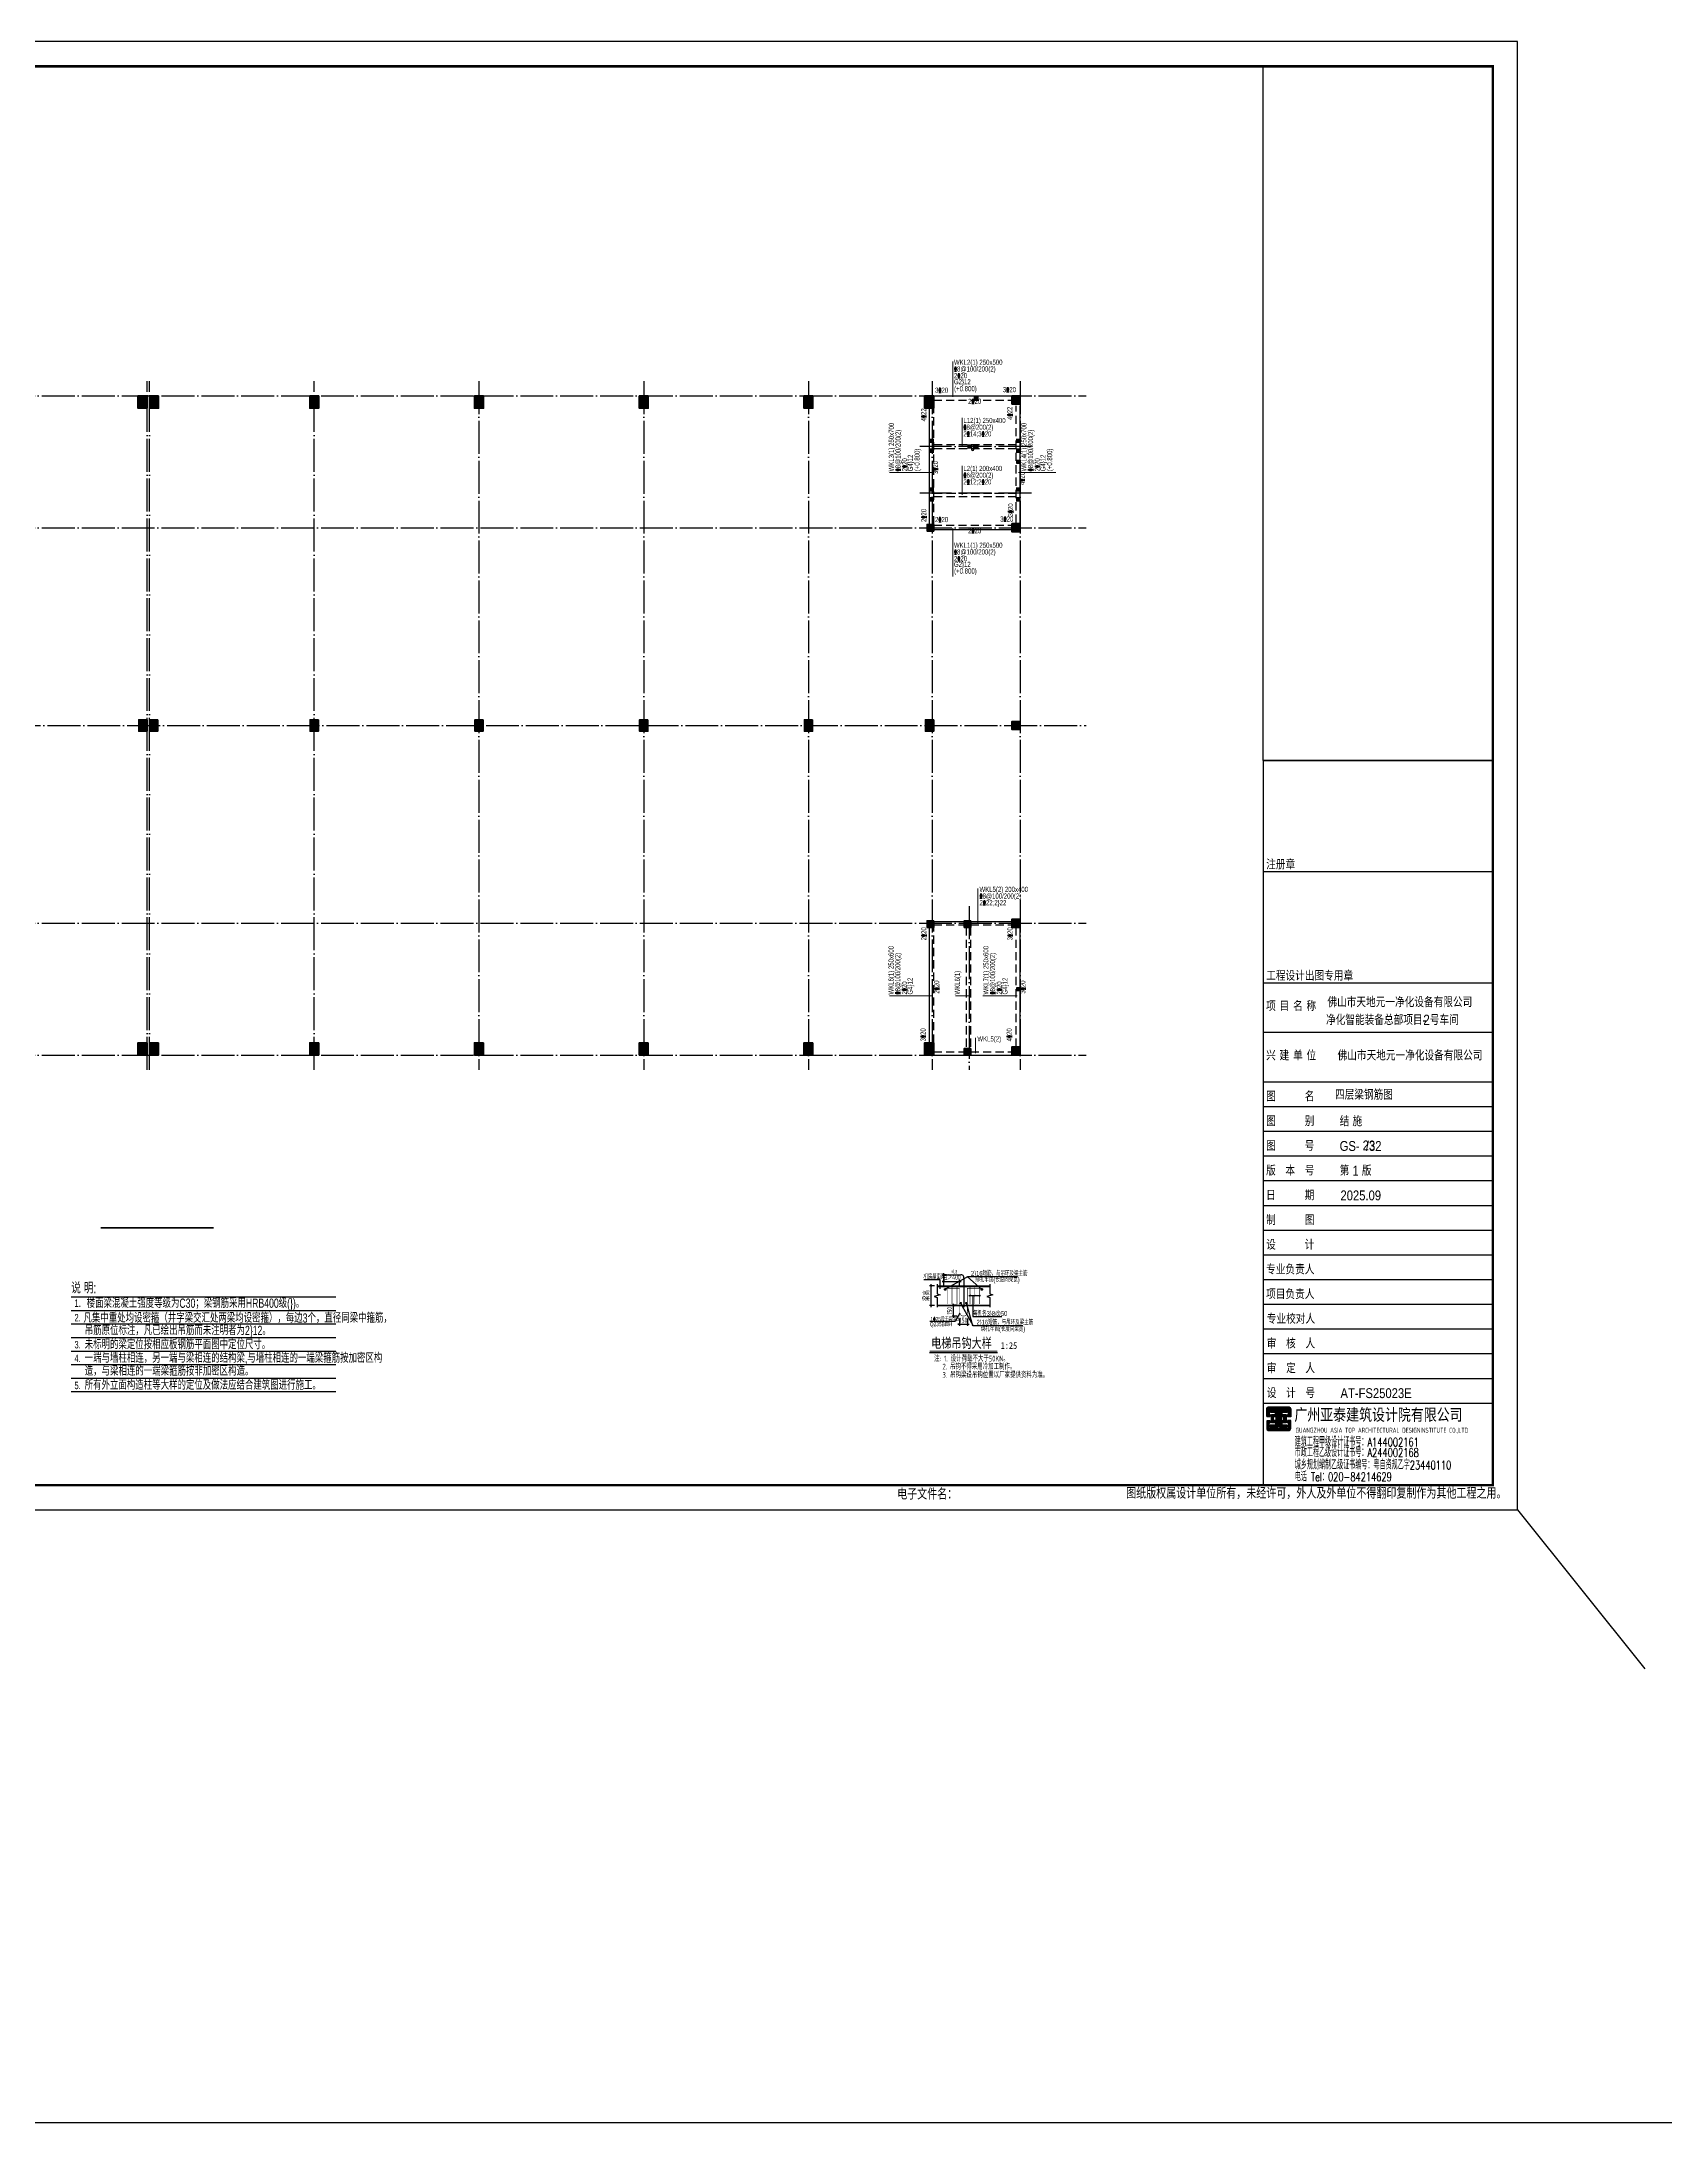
# Model space of a CAD drawing. Extents: x -695511 to 885008, y -751583 to -95266.
# Drawn here: x -183626 to -85059, y -590852 to -464582 of the extents above; entities that cross this region are included whole.
import ezdxf
from ezdxf.enums import TextEntityAlignment as Align

# ---------------------------------------------------------------- set-up
doc = ezdxf.new("R2010")
doc.units = 0
doc.header["$LTSCALE"] = 1000
doc.header["$MEASUREMENT"] = 0
doc.linetypes.add('DOTE', pattern=[2.42, 2, -0.2, 0.02, -0.2])
doc.linetypes.add('线型3', pattern=[750, 500, -250])
for name, color, linetype in [('13', 13, 'Continuous'), ('14', 1, 'Continuous'), ('_0', 7, 'Continuous'), ('B-大样', 4, 'Continuous'), ('DOTE', 1, 'Continuous'), ('GZ', 211, 'Continuous'), ('link', 6, 'Continuous'), ('PUB_TITLE', 4, 'Continuous'), ('REIN', 6, 'Continuous'), ('SEDOTE', 40, 'DOTE'), ('TEXT', 7, 'Continuous'), ('THIN', 7, 'Continuous'), ('填充', 8, 'Continuous'), ('审查意见修改', 190, 'Continuous'), ('建-图名', 3, 'Continuous')]:
    doc.layers.add(name, color=color, linetype=linetype)
for name, color, linetype, lineweight in [('BEAM', 4, 'Continuous', 25), ('BEAM-DASH', 4, '线型3', 25), ('DIM', 3, 'Continuous', 25), ('梁原位标注', 7, 'Continuous', 18), ('梁名称编号', 2, 'Continuous', 18), ('梁标注引线', 2, 'Continuous', 18), ('梁附加箍筋', 1, 'Continuous', 35), ('梁集中标注', 2, 'Continuous', 18), ('砼柱', 2, 'Continuous', 35)]:
    doc.layers.add(name, color=color, linetype=linetype, lineweight=lineweight)
doc.styles.add('-黑体', font='simhei.ttf', dxfattribs={"width": 0.8})
doc.styles.add('_HZTXT', font='gs_txt.shx', dxfattribs={"width": 0.8, "bigfont": 'HZTXT.shx'})
doc.styles.add('GS_Rein', font='GS_TXT.shx', dxfattribs={"width": 0.7, "bigfont": 'GS_HZTXT.shx'})
doc.styles.add('HT', font='simhei.ttf', dxfattribs={"width": 0.7})
doc.styles.add('hztxt', font='romand_pkpm', dxfattribs={"bigfont": 'gbcbig'})
doc.styles.add('hztxt0', font='romans.shx', dxfattribs={"bigfont": 'gbcbig0.shx'})
doc.styles.get("Standard").update_dxf_attribs({"font": 'gbenor.shx', "bigfont": 'gbcbig.shx'})
doc.styles.add('TSSD_Dimension', font='tssdeng.shx', dxfattribs={"width": 0.7, "bigfont": 'hztxt.shx'})
doc.styles.add('TSSD_Norm', font='Tssdeng.shx', dxfattribs={"bigfont": 'hztxt.shx'})
doc.styles.add('TSSD_Rein', font='Tssdeng.shx', dxfattribs={"width": 0.7, "bigfont": 'hztxt.shx'})
doc.styles.add('宋体', font='simsun.ttc')
doc.styles.add('样式 1', font='GS_TXT.shx', dxfattribs={"width": 0.7, "height": 375, "bigfont": 'yjkchn.shx'})
doc.styles.add('黑体', font='')
doc.styles.get('黑体').set_extended_font_data('SimSun')
doc.dimstyles.new('TSSD_100_100$0', dxfattribs={"dimtxt": 300, "dimasz": 100, "dimexe": 100, "dimexo": 150, "dimgap": 100, "dimtad": 1, "dimdec": 0, "dimzin": 0, "dimdsep": 46, "dimtxsty": 'TSSD_Dimension', "dimblk": 'ARCHTICK', "dimcen": 0, "dimdle": 100, "dimclrd": 3, "dimclre": 3, "dimclrt": 7, "dimadec": 0, "dimazin": 0, "dimtfac": 1, "dimtdec": 0, "dimtix": 1, "dimtmove": 2, "dimatfit": 3, "dimldrblk": 'ARCHTICK', "dimfxl": 1, "dimtolj": 1, "dimtzin": 0, "dimarcsym": 0})

# ---------------------------------------------------------------- blocks, each defined once
blk = doc.blocks.new('zw')
at = {"layer": 'DOTE', "linetype": 'DOTE'}
for p, q in [((-130373, -1049032), (-130373, -1007232)), ((-130223, -1049032), (-130223, -1007232)), ((-120223, -1049032), (-120223, -1007232)), ((-110223, -1007232), (-110223, -1049032)), ((-100223, -1007232), (-100223, -1049032)), ((-90223, -1007232), (-90223, -1049032)), ((-82723, -1007232), (-82723, -1049032)), ((-77373, -1007232), (-77373, -1049032)), ((-187573, -1008132), (-73373, -1008132)), ((-187573, -1016132), (-73373, -1016132)), ((-172717, -1028132), (-73373, -1028132)), ((-80471, -1039103), (-80471, -1049032)), ((-187573, -1040132), (-73373, -1040132)), ((-187573, -1048132), (-73373, -1048132))]:
    blk.add_line(p, q, dxfattribs=at)
blk = doc.blocks.new('4fmb')
at = {"layer": 'BEAM', "color": 3}
for p, q in [((361274, -635046), (366024, -635046)), ((361024, -642846), (361024, -635746)), ((366524, -642746), (366524, -635646)), ((361274, -643146), (366024, -643146))]:
    blk.add_line(p, q, dxfattribs=at)
at = {"layer": 'BEAM'}
for p, q in [((361024, -674296), (361024, -667296)), ((361274, -666946), (363124, -666946)), ((363524, -666946), (366024, -666946)), ((366524, -674546), (366524, -667296)), ((361274, -675046), (363127, -675046)), ((363524, -675046), (366024, -675046))]:
    blk.add_line(p, q, dxfattribs=at)
at = {"layer": 'BEAM-DASH', "color": 3, "ltscale": 0.001}
for p, q in [((361274, -635296), (366024, -635296)), ((361274, -642846), (361274, -635746)), ((366274, -642746), (366274, -635646)), ((361299, -637996), (366274, -637996)), ((361299, -638246), (366274, -638246)), ((361299, -640946), (366274, -640946)), ((361299, -641146), (366274, -641146)), ((361274, -642896), (366024, -642896))]:
    blk.add_line(p, q, dxfattribs=at)
at = {"layer": 'BEAM-DASH', "ltscale": 0.001}
for p, q in [((361274, -667146), (363124, -667146)), ((361274, -674296), (361274, -667296)), ((363276, -674546), (363276, -667296)), ((363524, -667146), (366024, -667146)), ((363526, -674546), (363526, -667296)), ((366274, -674546), (366274, -667296)), ((361274, -674846), (363127, -674846)), ((363524, -674846), (366024, -674846))]:
    blk.add_line(p, q, dxfattribs=at)
blk = doc.blocks.new('3fcol')
at = {"layer": '填充'}
h = blk.add_hatch(color=256, dxfattribs=at)
h.dxf.hatch_style = 1
h.paths.add_polyline_path([(240485, -674397), (239935, -674397), (239935, -675147), (240485, -675147)])
h = blk.add_hatch(color=256, dxfattribs=at)
h.dxf.hatch_style = 1
h.paths.add_polyline_path([(241185, -674397), (240635, -674397), (240635, -675147), (241185, -675147)])
h = blk.add_hatch(color=256, dxfattribs=at)
h.dxf.hatch_style = 1
h.paths.add_polyline_path([(250910, -674397), (250360, -674397), (250360, -675147), (250910, -675147)])
h = blk.add_hatch(color=256, dxfattribs=at)
h.dxf.hatch_style = 1
h.paths.add_polyline_path([(260910, -674397), (260360, -674397), (260360, -675147), (260910, -675147)])
h = blk.add_hatch(color=256, dxfattribs=at)
h.dxf.hatch_style = 1
h.paths.add_polyline_path([(270910, -674397), (270360, -674397), (270360, -675147), (270910, -675147)])
h = blk.add_hatch(color=256, dxfattribs=at)
h.dxf.hatch_style = 1
h.paths.add_polyline_path([(280910, -674397), (280360, -674397), (280360, -675147), (280910, -675147)])
h = blk.add_hatch(color=256, dxfattribs=at)
h.dxf.hatch_style = 1
h.paths.add_polyline_path([(288235, -674397), (287685, -674397), (287685, -675147), (288235, -675147)])
h = blk.add_hatch(color=256, dxfattribs=at)
h.dxf.hatch_style = 1
h.paths.add_polyline_path([(293485, -674397), (292985, -674397), (292985, -674897), (293485, -674897)])
h = blk.add_hatch(color=256, dxfattribs=at)
h.dxf.hatch_style = 1
h.paths.add_polyline_path([(288235, -682197), (287835, -682197), (287835, -682597), (288235, -682597)])
h = blk.add_hatch(color=256, dxfattribs=at)
h.dxf.hatch_style = 1
h.paths.add_polyline_path([(293485, -682147), (292985, -682147), (292985, -682647), (293485, -682647)])
h = blk.add_hatch(color=256, dxfattribs=at)
h.dxf.hatch_style = 1
h.paths.add_polyline_path([(240485, -694047), (239985, -694047), (239985, -694747), (240485, -694747)])
h = blk.add_hatch(color=256, dxfattribs=at)
h.dxf.hatch_style = 1
h.paths.add_polyline_path([(241135, -694047), (240635, -694047), (240635, -694747), (241135, -694747)])
h = blk.add_hatch(color=256, dxfattribs=at)
h.dxf.hatch_style = 1
h.paths.add_polyline_path([(250885, -694047), (250385, -694047), (250385, -694747), (250885, -694747)])
h = blk.add_hatch(color=256, dxfattribs=at)
h.dxf.hatch_style = 1
h.paths.add_polyline_path([(260885, -694047), (260385, -694047), (260385, -694747), (260885, -694747)])
h = blk.add_hatch(color=256, dxfattribs=at)
h.dxf.hatch_style = 1
h.paths.add_polyline_path([(270885, -694047), (270385, -694047), (270385, -694747), (270885, -694747)])
h = blk.add_hatch(color=256, dxfattribs=at)
h.dxf.hatch_style = 1
h.paths.add_polyline_path([(280885, -694047), (280385, -694047), (280385, -694747), (280885, -694747)])
h = blk.add_hatch(color=256, dxfattribs=at)
h.dxf.hatch_style = 1
h.paths.add_polyline_path([(288235, -694047), (287735, -694047), (287735, -694747), (288235, -694747)])
h = blk.add_hatch(color=256, dxfattribs=at)
h.dxf.hatch_style = 1
h.paths.add_polyline_path([(293485, -694147), (292985, -694147), (292985, -694647), (293485, -694647)])
h = blk.add_hatch(color=256, dxfattribs=at)
h.dxf.hatch_style = 1
h.paths.add_polyline_path([(288235, -706247), (287835, -706247), (287835, -706647), (288235, -706647)])
h = blk.add_hatch(color=256, dxfattribs=at)
h.dxf.hatch_style = 1
h.paths.add_polyline_path([(290487, -706247), (290087, -706247), (290087, -706647), (290487, -706647)])
h = blk.add_hatch(color=256, dxfattribs=at)
h.dxf.hatch_style = 1
h.paths.add_polyline_path([(293485, -706147), (292985, -706147), (292985, -706647), (293485, -706647)])
h = blk.add_hatch(color=256, dxfattribs=at)
h.dxf.hatch_style = 1
h.paths.add_polyline_path([(240485, -713647), (239935, -713647), (239935, -714397), (240485, -714397)])
h = blk.add_hatch(color=256, dxfattribs=at)
h.dxf.hatch_style = 1
h.paths.add_polyline_path([(241185, -713647), (240635, -713647), (240635, -714397), (241185, -714397)])
h = blk.add_hatch(color=256, dxfattribs=at)
h.dxf.hatch_style = 1
h.paths.add_polyline_path([(250910, -713647), (250360, -713647), (250360, -714397), (250910, -714397)])
h = blk.add_hatch(color=256, dxfattribs=at)
h.dxf.hatch_style = 1
h.paths.add_polyline_path([(260910, -713647), (260360, -713647), (260360, -714397), (260910, -714397)])
h = blk.add_hatch(color=256, dxfattribs=at)
h.dxf.hatch_style = 1
h.paths.add_polyline_path([(270910, -713647), (270360, -713647), (270360, -714397), (270910, -714397)])
h = blk.add_hatch(color=256, dxfattribs=at)
h.dxf.hatch_style = 1
h.paths.add_polyline_path([(280910, -713647), (280360, -713647), (280360, -714397), (280910, -714397)])
h = blk.add_hatch(color=256, dxfattribs=at)
h.dxf.hatch_style = 1
h.paths.add_polyline_path([(288235, -713647), (287685, -713647), (287685, -714397), (288235, -714397)])
h = blk.add_hatch(color=256, dxfattribs=at)
h.dxf.hatch_style = 1
h.paths.add_polyline_path([(290487, -713997), (290087, -713997), (290087, -714397), (290487, -714397)])
h = blk.add_hatch(color=256, dxfattribs=at)
h.dxf.hatch_style = 1
h.paths.add_polyline_path([(293485, -713897), (292985, -713897), (292985, -714397), (293485, -714397)])
at = {"layer": '砼柱', "lineweight": 35}
for points in [[(240485, -674397), (239935, -674397), (239935, -675147), (240485, -675147)], [(241185, -674397), (240635, -674397), (240635, -675147), (241185, -675147)], [(250910, -674397), (250360, -674397), (250360, -675147), (250910, -675147)], [(260910, -674397), (260360, -674397), (260360, -675147), (260910, -675147)], [(270910, -674397), (270360, -674397), (270360, -675147), (270910, -675147)], [(280910, -674397), (280360, -674397), (280360, -675147), (280910, -675147)], [(288235, -674397), (287685, -674397), (287685, -675147), (288235, -675147)], [(293485, -674397), (292985, -674397), (292985, -674897), (293485, -674897)], [(288235, -682197), (287835, -682197), (287835, -682597), (288235, -682597)], [(293485, -682147), (292985, -682147), (292985, -682647), (293485, -682647)], [(240485, -694047), (239985, -694047), (239985, -694747), (240485, -694747)], [(241135, -694047), (240635, -694047), (240635, -694747), (241135, -694747)], [(250885, -694047), (250385, -694047), (250385, -694747), (250885, -694747)], [(260885, -694047), (260385, -694047), (260385, -694747), (260885, -694747)], [(270885, -694047), (270385, -694047), (270385, -694747), (270885, -694747)], [(280885, -694047), (280385, -694047), (280385, -694747), (280885, -694747)], [(288235, -694047), (287735, -694047), (287735, -694747), (288235, -694747)], [(293485, -694147), (292985, -694147), (292985, -694647), (293485, -694647)], [(288235, -706247), (287835, -706247), (287835, -706647), (288235, -706647)], [(290487, -706247), (290087, -706247), (290087, -706647), (290487, -706647)], [(293485, -706147), (292985, -706147), (292985, -706647), (293485, -706647)], [(240485, -713647), (239935, -713647), (239935, -714397), (240485, -714397)], [(241185, -713647), (240635, -713647), (240635, -714397), (241185, -714397)], [(250910, -713647), (250360, -713647), (250360, -714397), (250910, -714397)], [(260910, -713647), (260360, -713647), (260360, -714397), (260910, -714397)], [(270910, -713647), (270360, -713647), (270360, -714397), (270910, -714397)], [(280910, -713647), (280360, -713647), (280360, -714397), (280910, -714397)], [(288235, -713647), (287685, -713647), (287685, -714397), (288235, -714397)], [(290487, -713997), (290087, -713997), (290087, -714397), (290487, -714397)], [(293485, -713897), (292985, -713897), (292985, -714397), (293485, -714397)]]:
    blk.add_lwpolyline(points, close=True, dxfattribs=at)
blk = doc.blocks.new('4fgzz')
at = {"layer": 'GZ'}
h = blk.add_hatch(color=256, dxfattribs=at)
h.dxf.hatch_style = 1
h.paths.add_polyline_path([(481433, -681887), (481433, -681687), (481633, -681687), (481633, -681887)])
h = blk.add_hatch(color=256, dxfattribs=at)
h.dxf.hatch_style = 1
h.paths.add_polyline_path([(484008, -685787), (484008, -685587), (484208, -685587), (484208, -685787)])
h = blk.add_hatch(color=256, dxfattribs=at)
h.dxf.hatch_style = 1
h.paths.add_polyline_path([(391108, -693787), (391108, -693587), (391308, -693587), (391308, -693787)])
h = blk.add_hatch(color=256, dxfattribs=at)
h.dxf.hatch_style = 1
h.paths.add_polyline_path([(391108, -697787), (391108, -697587), (391308, -697587), (391308, -697787)])
h = blk.add_hatch(color=256, dxfattribs=at)
h.dxf.hatch_style = 1
h.paths.add_polyline_path([(391108, -705787), (391108, -705587), (391308, -705587), (391308, -705787)])
h = blk.add_hatch(color=256, dxfattribs=at)
h.dxf.hatch_style = 1
h.paths.add_polyline_path([(386008, -711287), (386008, -711087), (386208, -711087), (386208, -711287)])
h = blk.add_hatch(color=256, dxfattribs=at)
h.dxf.hatch_style = 1
h.paths.add_polyline_path([(388558, -711287), (388558, -711087), (388758, -711087), (388758, -711287)])
h = blk.add_hatch(color=256, dxfattribs=at)
h.dxf.hatch_style = 1
h.paths.add_polyline_path([(391108, -711287), (391108, -711087), (391308, -711087), (391308, -711287)])
h = blk.add_hatch(color=256, dxfattribs=at)
h.dxf.hatch_style = 1
h.paths.add_polyline_path([(386008, -713787), (386008, -713587), (386208, -713587), (386208, -713787)])
h = blk.add_hatch(color=256, dxfattribs=at)
h.dxf.hatch_style = 1
h.paths.add_polyline_path([(388558, -713787), (388558, -713587), (388758, -713587), (388758, -713787)])
h = blk.add_hatch(color=256, dxfattribs=at)
h.dxf.hatch_style = 1
h.paths.add_polyline_path([(484008, -717787), (484008, -717587), (484208, -717587), (484208, -717787)])
for points in [[(481433, -681887), (481433, -681687), (481633, -681687), (481633, -681887), (481433, -681887)], [(484008, -685787), (484008, -685587), (484208, -685587), (484208, -685787), (484008, -685787)], [(391108, -693787), (391108, -693587), (391308, -693587), (391308, -693787), (391108, -693787)], [(391108, -697787), (391108, -697587), (391308, -697587), (391308, -697787), (391108, -697787)], [(391108, -705787), (391108, -705587), (391308, -705587), (391308, -705787), (391108, -705787)], [(386008, -711287), (386008, -711087), (386208, -711087), (386208, -711287), (386008, -711287)], [(388558, -711287), (388558, -711087), (388758, -711087), (388758, -711287), (388558, -711287)], [(391108, -711287), (391108, -711087), (391308, -711087), (391308, -711287), (391108, -711287)], [(386008, -713787), (386008, -713587), (386208, -713587), (386208, -713787), (386008, -713787)], [(388558, -713787), (388558, -713587), (388758, -713587), (388758, -713787), (388558, -713787)], [(484008, -717787), (484008, -717587), (484208, -717587), (484208, -717787), (484008, -717787)]]:
    blk.add_lwpolyline(points, dxfattribs=at)
blk = doc.blocks.new('弘吉车间2')
at = {"layer": '14'}
h = blk.add_hatch(dxfattribs=at)
h.set_pattern_fill('ANSI31', color=256, scale=100, angle=135, style=0)
h.set_pattern_definition([(180, (-226475.39, -78017.824), (-3e-15, -12.5), [])])
edge = h.paths.add_edge_path()
edge.add_line((-9011, 2855), (-9011, 2773))
edge.add_line((-9011, 2773), (-9152, 2773))
edge.add_line((-9152, 2773), (-9152, 3084))
edge.add_arc((-9062, 3084), 90, 90, 180, ccw=False)
edge.add_line((-9062, 3174), (-8271, 3174))
edge.add_arc((-8271, 3084), 90, 0, 90, ccw=False)
edge.add_line((-8181, 3084), (-8181, 2768))
edge.add_line((-8181, 2768), (-8311, 2768))
edge.add_line((-8311, 2768), (-8311, 2862))
edge.add_line((-8311, 2862), (-8282, 2862))
edge.add_line((-8282, 2862), (-8268, 2862))
edge.add_line((-8268, 2862), (-8268, 3074))
edge.add_line((-8268, 3074), (-9055, 3074))
edge.add_line((-9055, 3074), (-9055, 2855))
edge.add_line((-9055, 2855), (-9011, 2855))
h.paths.add_polyline_path([(-8629, 2622), (-8629, 3030), (-8321, 3030), (-8321, 2942), (-8535, 2942), (-8535, 2855), (-8362, 2855), (-8362, 2525), (-8542, 2525), (-8542, 2442), (-8320, 2442), (-8320, 2365), (-8628, 2365), (-8628, 2526), (-8697, 2526), (-8697, 2365), (-9006, 2365), (-9006, 2442), (-8784, 2442), (-8784, 2525), (-8963, 2525), (-8963, 2855), (-8790, 2855), (-8790, 2942), (-9004, 2942), (-9004, 3030), (-8697, 3030), (-8697, 2622)])
h.paths.add_polyline_path([(-8874, 2772), (-8776, 2772), (-8776, 2616), (-8874, 2616)], flags=16)
h.paths.add_polyline_path([(-8452, 2772), (-8549, 2772), (-8549, 2616), (-8452, 2616)], flags=16)
edge = h.paths.add_edge_path()
edge.add_line((-9011, 2525), (-9011, 2607))
edge.add_line((-9011, 2607), (-9152, 2607))
edge.add_line((-9152, 2607), (-9152, 2296))
edge.add_arc((-9062, 2296), 90, 180, 270)
edge.add_line((-9062, 2206), (-8271, 2206))
edge.add_arc((-8271, 2296), 90, 270, 360)
edge.add_line((-8181, 2296), (-8181, 2612))
edge.add_line((-8181, 2612), (-8311, 2612))
edge.add_line((-8311, 2612), (-8311, 2518))
edge.add_line((-8311, 2518), (-8282, 2518))
edge.add_line((-8282, 2518), (-8268, 2518))
edge.add_line((-8268, 2518), (-8268, 2306))
edge.add_line((-8268, 2306), (-9055, 2306))
edge.add_line((-9055, 2306), (-9055, 2525))
edge.add_line((-9055, 2525), (-9011, 2525))
for p, q in [((-9300, 29320), (-9300, 0)), ((-9300, 29320), (0, 29320)), ((-9300, 24820), (0, 24820)), ((-9300, 20320), (0, 20320)), ((-9300, 18320), (0, 18320)), ((-9300, 16320), (0, 16320)), ((-9300, 15320), (0, 15320)), ((-9300, 14320), (0, 14320)), ((-9300, 13320), (0, 13320)), ((-9300, 12320), (0, 12320)), ((-9300, 11320), (0, 11320)), ((-9300, 10320), (0, 10320)), ((-9300, 9320), (0, 9320)), ((-9300, 8320), (0, 8320)), ((-9300, 7320), (0, 7320)), ((-9300, 6320), (0, 6320)), ((-9300, 5320), (0, 5320)), ((-9300, 4320), (0, 4320)), ((-9300, 3320), (0, 3320)), ((-9300, 3320), (0, 3320))]:
    blk.add_line(p, q, dxfattribs=at)
for points in [[(-9300, 0), (0, 0), (0, 29320), (-9300, 29320)], [(-8874, 2772), (-8776, 2772), (-8776, 2616), (-8874, 2616)], [(-8452, 2772), (-8549, 2772), (-8549, 2616), (-8452, 2616)]]:
    blk.add_lwpolyline(points, close=True, dxfattribs=at)
for points in [[(-9011, 2855), (-9011, 2773), (-9152, 2773), (-9152, 3084, -0.414214), (-9062, 3174), (-8271, 3174, -0.414214), (-8181, 3084), (-8181, 2768), (-8311, 2768), (-8311, 2862), (-8282, 2862), (-8268, 2862), (-8268, 3074), (-9055, 3074), (-9055, 2855)], [(-9011, 2525), (-9011, 2607), (-9152, 2607), (-9152, 2296, 0.414214), (-9062, 2206), (-8271, 2206, 0.414214), (-8181, 2296), (-8181, 2612), (-8311, 2612), (-8311, 2518), (-8282, 2518), (-8268, 2518), (-8268, 2306), (-9055, 2306), (-9055, 2525)]]:
    blk.add_lwpolyline(points, format="xyb", close=True, dxfattribs=at)
blk.add_lwpolyline([(-8629, 2622), (-8629, 2622), (-8629, 3030), (-8321, 3030), (-8321, 2942), (-8535, 2942), (-8535, 2855), (-8362, 2855), (-8362, 2525), (-8542, 2525), (-8542, 2442), (-8320, 2442), (-8320, 2365), (-8628, 2365), (-8628, 2526), (-8697, 2526), (-8697, 2365), (-9006, 2365), (-9006, 2442), (-8784, 2442), (-8784, 2525), (-8963, 2525), (-8963, 2855), (-8790, 2855), (-8790, 2942), (-9004, 2942), (-9004, 3030), (-8697, 3030), (-8697, 2622), (-8629, 2622)], dxfattribs=at)
at = {"layer": '13', "color": 7, "style": '_HZTXT', "width": 0.85}
for s, height, p in [('佛山市天地元一净化设备有限公司', 417.91, (-6694, 19336)), ('净化智能装备总部项目-', 417.91, (-6750, 18616)), ('2号车间', 417.9, (-2815, 18616)), ('佛山市天地元一净化设备有限公司', 417.91, (-6282, 17179)), ('结 施', 400, (-6198, 14522)), ('GS-  /32', 400, (-6198, 13522)), ('第 1 版', 400, (-6198, 12522)), ('2025.09', 400, (-6166, 11522)), ('AT-FS25023E', 400, (-6166, 3522))]:
    blk.add_text(s, height=height, dxfattribs=at).set_placement(p)
at = {"layer": '13', "style": 'hztxt', "width": 0.7}
for s, p in [('建筑工程甲级设计证书号：A144002161', (-8015, 1568)), ('城乡规划编制乙级证书编号：粤自资规乙字23440110', (-8015, 639)), ('市政工程乙级设计证书号：A244002168', (-8015, 1144)), ('电话 Tel：020-84214629', (-8015, 159))]:
    blk.add_text(s, height=350, rotation=359.99972, dxfattribs=at).set_placement(p)
at = {"layer": '14'}
for s, height, style, width, p in [('注册章', 350, '宋体', 0.82, (-9173, 24949)), ('工程设计出图专用章', 350, '宋体', 0.82, (-9173, 20449)), ('项', 350, '宋体', 0.82, (-9176, 19220)), ('目', 350, '宋体', 0.82, (-8632, 19220)), ('名', 350, '宋体', 0.82, (-8081, 19220)), ('称', 350, '宋体', 0.82, (-7542, 19220)), ('兴', 350, '宋体', 0.82, (-9176, 17220)), ('建', 350, '宋体', 0.82, (-8632, 17220)), ('单', 350, '宋体', 0.82, (-8081, 17220)), ('位', 350, '宋体', 0.82, (-7542, 17220)), ('图      名', 350, '宋体', 0.82, (-9176, 15566)), ('图      别', 350, '宋体', 0.82, (-9176, 14566)), ('图      号', 350, '宋体', 0.82, (-9176, 13566)), ('版  本  号', 350, '宋体', 0.82, (-9176, 12566)), ('日      期', 350, '宋体', 0.82, (-9176, 11566)), ('制      图', 350, '宋体', 0.82, (-9176, 10566)), ('设      计', 350, '宋体', 0.82, (-9176, 9566)), ('专业负责人', 350, '宋体', 0.82, (-9176, 8566)), ('项目负责人', 350, '宋体', 0.82, (-9176, 7566)), ('专业校对人', 350, '宋体', 0.82, (-9149, 6566, -24845)), ('审  核  人', 350, '宋体', 0.82, (-9149, 5566, -24845)), ('审  定  人', 350, '宋体', 0.82, (-9149, 4566, -24845)), ('设  计  号', 350, '宋体', 0.82, (-9149, 3566, -24845)), ('广州亚泰建筑设计院有限公司', 480, 'HT', 0.8, (-8033, 2612))]:
    blk.add_text(s, height=height, dxfattribs=dict(at, style=style, width=width)).set_placement(p)
at = {"layer": '14', "width": 0.8}
blk.add_text('GUANGZHOU ASIA TOP ARCHITECTURAL DESIGNINSTITUTE CO.,LTD', height=198, rotation=359.99972, dxfattribs=at).set_placement((-7987, 2124, -24845))
at = {"layer": '14', "style": 'hztxt0'}
for s, p in [('电子文件名：', (-24105, -584)), ('图纸版权属设计单位所有，未经许可，外人及外单位不得翻印复制作为其他工程之用。', (-14838, -548))]:
    blk.add_text(s, height=450, rotation=359.99972, dxfattribs=at).set_placement(p)
blk = doc.blocks.new('_ArchTick')
at = {"color": 0, "linetype": 'ByBlock', "const_width": 0.4}
blk.add_lwpolyline([(-0.5, -0.5), (0.5, 0.5)], dxfattribs=at)
blk = doc.blocks.new('*D515')
at = {"layer": 'Defpoints', "color": 0, "transparency": 16777216}
for p in [(-240, 1748), (240, 1748), (240, 1248)]:
    blk.add_point(p, dxfattribs=at)
at = {"layer": 'DIM', "color": 3, "lineweight": -2, "transparency": 16777216}
for p, q in [((-240, 1598), (-240, 1148)), ((240, 1598), (240, 1148)), ((-340, 1248), (340, 1248)), ((-240, 1248), (-340, 1248)), ((240, 1248), (340, 1248))]:
    blk.add_line(p, q, dxfattribs=at)
at = {"layer": 'DIM', "color": 3, "linetype": 'ByBlock', "lineweight": -2, "transparency": 16777216, "xscale": 100, "yscale": 100, "zscale": 100}
blk.add_blockref('_ArchTick', (-240, 1248), dxfattribs=at)
at = {"layer": 'DIM', "color": 3, "linetype": 'ByBlock', "lineweight": -2, "transparency": 16777216, "xscale": 100, "yscale": 100, "zscale": 100, "rotation": 180}
blk.add_blockref('_ArchTick', (240, 1248), dxfattribs=at)
at = {"layer": 'DIM', "color": 7, "transparency": 16777216, "insert": (0, 1498), "char_height": 300, "attachment_point": 5, "style": 'TSSD_Dimension'}
blk.add_mtext('\\A1;150', dxfattribs=at)
blk = doc.blocks.new('*D516')
at = {"layer": 'Defpoints', "color": 0, "transparency": 16777216}
for p in [(-596, 2388), (-240, 2388), (-240, 1749)]:
    blk.add_point(p, dxfattribs=at)
at = {"layer": 'DIM', "color": 3, "lineweight": -2, "transparency": 16777216}
for p, q in [((-390, 2388), (-696, 2388)), ((-390, 1749), (-696, 1749)), ((-596, 1649), (-596, 2488))]:
    blk.add_line(p, q, dxfattribs=at)
at = {"layer": 'DIM', "color": 3, "linetype": 'ByBlock', "lineweight": -2, "transparency": 16777216, "xscale": 100, "yscale": 100, "zscale": 100}
for p, rotation in [((-596, 2388), 90), ((-596, 1749), 270)]:
    blk.add_blockref('_ArchTick', p, dxfattribs=dict(at, rotation=rotation))
at = {"layer": 'DIM', "color": 7, "transparency": 16777216, "insert": (-846, 2068), "char_height": 300, "attachment_point": 5, "rotation": 90, "style": 'TSSD_Dimension'}
blk.add_mtext('\\A1;150', dxfattribs=at)
blk = doc.blocks.new('*D517')
at = {"layer": 'Defpoints', "color": 0, "transparency": 16777216}
for p in [(-240, 3849), (-1186, 3428), (-240, 3428)]:
    blk.add_point(p, dxfattribs=at)
at = {"layer": 'DIM', "color": 3, "lineweight": -2, "transparency": 16777216}
for p, q in [((-1286, 3849), (-140, 3849)), ((-1186, 3849), (-1286, 3849)), ((-1186, 3578), (-1186, 3949)), ((-240, 3578), (-240, 3949)), ((-240, 3849), (-140, 3849))]:
    blk.add_line(p, q, dxfattribs=at)
at = {"layer": 'DIM', "color": 3, "linetype": 'ByBlock', "lineweight": -2, "transparency": 16777216, "xscale": 100, "yscale": 100, "zscale": 100}
blk.add_blockref('_ArchTick', (-1186, 3849), dxfattribs=at)
at = {"layer": 'DIM', "color": 3, "linetype": 'ByBlock', "lineweight": -2, "transparency": 16777216, "xscale": 100, "yscale": 100, "zscale": 100, "rotation": 180}
blk.add_blockref('_ArchTick', (-240, 3849), dxfattribs=at)
at = {"layer": 'DIM', "color": 7, "transparency": 16777216, "insert": (-713, 4099), "char_height": 300, "attachment_point": 5, "style": 'TSSD_Dimension'}
blk.add_mtext('\\A1;且＞400', dxfattribs=at)
blk = doc.blocks.new('*D518')
at = {"layer": 'Defpoints', "color": 0, "transparency": 16777216}
for p in [(-1964, 3588), (-1600, 3588), (-1600, 2388)]:
    blk.add_point(p, dxfattribs=at)
at = {"layer": 'DIM', "color": 3, "lineweight": -2, "transparency": 16777216}
for p, q in [((-1750, 3588), (-2064, 3588)), ((-1964, 2288), (-1964, 3688)), ((-1750, 2388), (-2064, 2388))]:
    blk.add_line(p, q, dxfattribs=at)
at = {"layer": 'DIM', "color": 3, "linetype": 'ByBlock', "lineweight": -2, "transparency": 16777216, "xscale": 100, "yscale": 100, "zscale": 100}
for p, rotation in [((-1964, 3588), 90), ((-1964, 2388), 270)]:
    blk.add_blockref('_ArchTick', p, dxfattribs=dict(at, rotation=rotation))
at = {"layer": 'DIM', "color": 7, "transparency": 16777216, "insert": (-2239, 2988), "char_height": 350, "attachment_point": 5, "rotation": 90, "style": 'TSSD_Dimension'}
blk.add_mtext('\\A1;梁高', dxfattribs=at)
blk = doc.blocks.new('DTDG')
h = blk.add_hatch(color=256)
h.dxf.hatch_style = 1
edge = h.paths.add_edge_path()
edge.add_arc((-1108.3, 3365.7), 40.3, 0, 360)
h = blk.add_hatch(color=256)
h.dxf.hatch_style = 1
edge = h.paths.add_edge_path()
edge.add_arc((-172.5, 2540), 40.3, 0, 360)
h = blk.add_hatch(color=256)
h.dxf.hatch_style = 1
edge = h.paths.add_edge_path()
edge.add_arc((175.7, 2540), 40.3, 0, 360)
h = blk.add_hatch(color=256)
h.dxf.hatch_style = 1
edge = h.paths.add_edge_path()
edge.add_arc((1107.2, 3365.7), 40.3, 0, 360)
for centre in [(-1108.3, 3365.7), (-172.5, 2540), (175.7, 2540), (1107.2, 3365.7)]:
    blk.add_circle(centre, 40.3)
at = {"layer": 'B-大样', "linetype": 'Continuous'}
for p, q in [((-1600, 3587.9), (1600, 3587.9)), ((-1600, 2387.9), (1600, 2387.9))]:
    blk.add_line(p, q, dxfattribs=at)
at = {"layer": 'DIM'}
for p, q in [((-1286.2, 4258.9), (-168.5, 4258.9)), ((-1186.2, 3987.4), (-1186.2, 4358.9)), ((31.5, 4058.9), (31.5, 2287.9)), ((-240, 2387.9), (131.5, 2387.9))]:
    blk.add_line(p, q, dxfattribs=at)
blk.add_arc((-168.5, 4058.9), 200, 0, 90, dxfattribs=at)
at = {"layer": 'REIN', "const_width": 35}
for points in [[(-1600, 3507.9), (1600, 3507.9)], [(-990, 3507.9), (-990, 2467.9)], [(-690, 3507.9), (-690, 2467.9)], [(-390, 3507.9), (-390, 2467.9)], [(390, 3507.9), (390, 2467.9)], [(690, 3507.9), (690, 2467.9)], [(990, 3507.9), (990, 2467.9)], [(-1600, 2467.9), (1600, 2467.9)]]:
    blk.add_lwpolyline(points, dxfattribs=at)
blk.add_lwpolyline([(-1046.3, 3307.7), (-1146.3, 3307.7, -0.66601132), (-1146.3, 3427.9), (-240, 3427.9), (-240, 1987.9, 1), (240, 1987.9), (240, 3427.9), (1146.3, 3427.9, -0.66601132), (1146.3, 3307.7), (1046.3, 3307.7)], format="xyb", dxfattribs=at)
at = {"layer": 'TEXT', "color": 3}
for p, q in [((-1412.1, 3940.4), (-2407.2, 3940.4)), ((-1412.1, 3393.2), (-1412.1, 3940.4)), ((3275.3, 4123.9), (238.9, 4123.9)), ((334.6, 2987.9), (1028.5, 2987.9)), ((559.7, 2987.9), (559.7, 1720.9)), ((-496.5, 1422), (-2032.3, 1422)), ((-228.7, 1915), (-496.5, 1422)), ((559.7, 1720.9), (2323.7, 1721)), ((3613.5, 1156.2), (577.1, 1156.2))]:
    blk.add_line(p, q, dxfattribs=at)
for points in [[(238.9, 4123.9), (-1121.2, 3367.8)], [(1121.2, 3367.8), (238.9, 4123.9)], [(-172.5, 2540), (581.4, 1156.2)], [(577.1, 1156.2), (175.7, 2540)], [(2059.7, -484.8), (-2059.7, -484.8)]]:
    blk.add_lwpolyline(points, dxfattribs=at)
for points, const_width in [([(337, 2934.8), (443, 3040.9)], 25), ([(637, 2934.8), (743, 3040.9)], 25), ([(937, 2934.8), (1043, 3040.9)], 25), ([(2059.7, -384.8), (-2059.7, -384.8)], 50)]:
    blk.add_lwpolyline(points, dxfattribs=dict(at, const_width=const_width))
at = {"layer": 'THIN'}
for points in [[(-1600, 3691.9), (-1600, 3091.9), (-1424, 3035.9), (-1776, 2939.9), (-1600, 2883.9), (-1600, 2283.9)], [(1600, 3691.9), (1600, 3091.9), (1776, 3035.9), (1424, 2939.9), (1600, 2883.9), (1600, 2283.9)]]:
    blk.add_lwpolyline(points, dxfattribs=at)
at = {"layer": 'DIM', "xscale": 80, "yscale": 80, "zscale": 80}
for p, rotation in [((-1186.2, 4258.9), 180), ((31.5, 2387.9), 270)]:
    blk.add_blockref('_ArchTick', p, dxfattribs=dict(at, rotation=rotation))
at = {"layer": 'DIM', "color": 7, "style": 'TSSD_Dimension', "width": 0.6}
blk.add_text('≥La', height=250, dxfattribs=at).set_placement((-738.8, 4338.9))
at = {"layer": 'TEXT'}
for s, height, style, width, p in [('机房屋面梁', 300, 'TSSD_Rein', 0.65, (-2422.4, 3988.9)), ('2}16短筋，与吊环及梁主筋', 300, 'GS_Rein', 0.7, (455.7, 4189)), ('绑扎牢固(长度同梁宽)', 300, 'GS_Rein', 0.7, (722.7, 3814.1)), ('1%%13025设于梁中线', 250, 'GS_Rein', 0.7, (-2003.2, 1442)), ('每侧各3}8@50', 300, 'GS_Rein', 0.7, (588.9, 1754.7)), ('2}16短筋，与吊环及梁主筋', 300, 'GS_Rein', 0.7, (793.9, 1221.3)), ('电梯吊钩大样', 600, '-黑体', 0.75, (-1962.3, -184.8)), ('绑扎牢固(长度同梁宽)', 300, 'GS_Rein', 0.7, (1060.9, 818.9)), ('1:25', 400, '黑体', 0.8, (2260.3, -240.7)), ('注: 1. 设计荷载不大于50KN。', 350, 'TSSD_Norm', 0.7, (-1785.5, -1009.5)), ('2. 吊钩不得采用冷加工制作。', 350, 'TSSD_Norm', 0.7, (-1273.7, -1493.4)), ('3. 吊钩梁设吊钩位置以厂家提供资料为准。', 350, 'TSSD_Norm', 0.7, (-1273.7, -1997.2))]:
    blk.add_text(s, height=height, dxfattribs=dict(at, style=style, width=width)).set_placement(p)
at = {"layer": 'TEXT', "color": 6, "style": 'GS_Rein', "width": 0.7}
blk.add_text('Q235B圆钢', height=250, dxfattribs=at).set_placement((-2043.2, 1132.1))
at = {"layer": 'DIM'}
for base, p1, p2, text, picture, middle in [((-240, 3849.4), (-1186.2, 3427.9), (-240, 3427.9), '且＞400', '*D517', (-713.1, 4099.4)), ((240, 1247.9), (-240, 1747.9), (240, 1747.9), '150', '*D515', (0, 1497.9))]:
    dim = blk.add_linear_dim(base=base, p1=p1, p2=p2, text=text, dimstyle='TSSD_100_100$0', override={"dimlfac": 0.25}, dxfattribs=at)
    dim.commit()
    dim.dimension.update_dxf_attribs({"geometry": picture, "text_midpoint": middle})
for base, p1, p2, text, override, picture, middle in [((-1963.7, 3587.9), (-1600, 2387.9), (-1600, 3587.9), '梁高', {"dimtxt": 350, "dimlfac": 0.25}, '*D518', (-2238.7, 2987.9)), ((-596.1, 2387.9), (-240, 1748.6), (-240, 2387.9), '150', {"dimlfac": 0.25}, '*D516', (-846.1, 2068.2))]:
    dim = blk.add_linear_dim(base=base, p1=p1, p2=p2, angle=90, text=text, dimstyle='TSSD_100_100$0', override=override, dxfattribs=at)
    dim.commit()
    dim.dimension.update_dxf_attribs({"geometry": picture, "text_midpoint": middle})
blk = doc.blocks.new('G$CBDB8050E')
at = {"layer": '审查意见修改'}
blk.add_blockref('DTDG', (2414, 1997), dxfattribs=at)

msp = doc.modelspace()

# ---------------------------------------------------------------- linework, layer by layer
at = {"layer": '14'}
msp.add_line((-109483.5, -508202.5), (-109483.5, -466082.5), dxfattribs=at)
at = {"layer": '_0'}
msp.add_lwpolyline([(-127271.4, -489093.2), (-127170.1, -489093.2), (-127170.1, -489319.9, 1), (-127032.4, -489319.9), (-127032.4, -489094.1), (-126937.3, -489094.1)], format="xyb", dxfattribs=at)
msp.add_lwpolyline([(-94033.5, -553682.5), (-86311.7, -563328.3)], dxfattribs=at)
at = {"layer": 'link'}
msp.add_lwpolyline([(-695511, -590852), (885008, -590852)], dxfattribs=at)
at = {"layer": 'PUB_TITLE'}
msp.add_lwpolyline([(-251683.5, -553682.5), (-94033.5, -553682.5), (-94033.5, -464582.5), (-251683.5, -464582.5)], close=True, dxfattribs=at)
at = {"layer": 'PUB_TITLE', "const_width": 150}
msp.add_lwpolyline([(-247933.5, -552182.5), (-95533.5, -552182.5), (-95533.5, -466082.5), (-247933.5, -466082.5)], close=True, dxfattribs=at)
at = {"layer": 'SEDOTE', "linetype": 'DOTE'}
for points in [[(-123543.6, -489156.3), (-130307.4, -489156.3)], [(-123543.6, -491981.3), (-130307.4, -491981.3)]]:
    msp.add_lwpolyline(points, dxfattribs=at)
at = {"layer": 'TEXT'}
for points in [[(-181827.8, -540760.7), (-165764.2, -540760.7)], [(-181827.8, -541580.9), (-165764.2, -541580.9)], [(-181827.8, -542401), (-165764.2, -542401)], [(-181827.8, -543221.2), (-165764.2, -543221.2)], [(-181827.8, -544041.3), (-165764.2, -544041.3)], [(-181827.8, -544861.5), (-165764.2, -544861.5)], [(-181827.8, -544861.5), (-165764.2, -544861.5)], [(-181827.8, -545681.7), (-165764.2, -545681.7)], [(-181827.8, -546501.8), (-165764.2, -546501.8)]]:
    msp.add_lwpolyline(points, dxfattribs=at)
at = {"layer": '建-图名', "const_width": 105}
msp.add_lwpolyline([(-180050.7, -536559), (-173172.1, -536559)], dxfattribs=at)
at = {"layer": '梁标注引线', "color": 6, "lineweight": 18}
for p, q in [((-128319.3, -483996.3), (-128319.3, -486144.9)), ((-132148.2, -490736.3), (-129571.6, -490736.3)), ((-124325.2, -490736.3), (-122069.1, -490736.3)), ((-128319.3, -494107.8), (-128319.3, -497045.9)), ((-126802.3, -515971.8), (-126802.3, -518060.9)), ((-132164.2, -522483.3), (-129587.6, -522483.3)), ((-128141.7, -522483.3), (-127332.6, -522483.3)), ((-126499.7, -522483.3), (-124399.6, -522483.3)), ((-126929.3, -525044.3), (-126929.3, -525969.3))]:
    msp.add_line(p, q, dxfattribs=at)
at = {"layer": '梁标注引线', "color": 3, "lineweight": 18}
for p, q in [((-127744.4, -489174.8), (-127744.4, -487416.7)), ((-127744.4, -492086.3), (-127744.4, -490328.2))]:
    msp.add_line(p, q, dxfattribs=at)
at = {"layer": '梁附加箍筋', "lineweight": 35}
for p, q in [((-129475.8, -488724), (-129725.8, -488724)), ((-129475.8, -488811.5), (-129725.8, -488811.5)), ((-129475.8, -488899), (-129725.8, -488899)), ((-129475.8, -489324), (-129725.8, -489324)), ((-129475.8, -489411.5), (-129725.8, -489411.5)), ((-129475.8, -489499), (-129725.8, -489499)), ((-127388.3, -489281.3), (-127388.3, -489031.3)), ((-127300.8, -489281.3), (-127300.8, -489031.3)), ((-127213.3, -489281.3), (-127213.3, -489031.3)), ((-126963.3, -489281.3), (-126963.3, -489031.3)), ((-126875.8, -489281.3), (-126875.8, -489031.3)), ((-126788.3, -489281.3), (-126788.3, -489031.3)), ((-124225.8, -488724), (-124475.8, -488724)), ((-124225.8, -488811.5), (-124475.8, -488811.5)), ((-124225.8, -488899), (-124475.8, -488899)), ((-124225.8, -489324), (-124475.8, -489324)), ((-124225.8, -489411.5), (-124475.8, -489411.5)), ((-124225.8, -489499), (-124475.8, -489499)), ((-129475.8, -491674), (-129725.8, -491674)), ((-129475.8, -491761.5), (-129725.8, -491761.5)), ((-129475.8, -491849), (-129725.8, -491849)), ((-129475.8, -492274), (-129725.8, -492274)), ((-129475.8, -492361.5), (-129725.8, -492361.5)), ((-129475.8, -492449), (-129725.8, -492449)), ((-124225.8, -491674), (-124475.8, -491674)), ((-124225.8, -491761.5), (-124475.8, -491761.5)), ((-124225.8, -491849), (-124475.8, -491849)), ((-124225.8, -492274), (-124475.8, -492274)), ((-124225.8, -492361.5), (-124475.8, -492361.5)), ((-124225.8, -492449), (-124475.8, -492449))]:
    msp.add_line(p, q, dxfattribs=at)

# ---------------------------------------------------------------- block references
for name, p in [('zw', (-46852.9, 522050.2)), ('4fmb', (-490749.8, 148964.3)), ('3fcol', (-417711.1, 188315.2))]:
    msp.add_blockref(name, p)
at = {"layer": '_0', "xscale": 1.5, "yscale": 1.5, "zscale": 1.5}
msp.add_blockref('弘吉车间2', (-95533.5, -552182.5), dxfattribs=at)
at = {"layer": 'GZ'}
msp.add_blockref('4fgzz', (-608434.3, 195605.7), dxfattribs=at)
at = {"layer": 'link'}
msp.add_blockref('G$CBDB8050E', (-130081, -545666.5), dxfattribs=at)

# ---------------------------------------------------------------- texts
at = {"layer": '13', "color": 7, "style": '_HZTXT', "width": 0.85}
for s, p in [('四层梁钢筋图', (-105114.9, -528792.1)), ('23', (-103436.7, -531868.3))]:
    msp.add_text(s, height=600, dxfattribs=at).set_placement(p)
at = {"layer": 'TEXT', "style": 'GS_Rein', "width": 0.7}
for s, height, p in [('说 明:', 675, (-181835.5, -540549.9, 675)), ('1.', 450, (-181624.3, -541361.1, 675)), (' 凡集中重处均设密箍（井字梁交汇处两梁均设密箍），每边3个，直径同梁中箍筋，', 562.5, (-181231.9, -542320.6, 675)), ('2.', 450, (-181630.6, -542245.3, 675)), ('吊筋原位标注，凡已绘出吊筋而未注明者为2}12。', 562.5, (-181006.7, -543073, 675)), ('3.', 450, (-181630.6, -543884.7, 675)), ('未标明的梁定位按相应板钢筋平面图中定位尺寸。', 562.5, (-181009, -543928.7, 675)), ('一端与墙柱相连，另一端与梁相连的结构梁,与墙柱相连的一端梁箍筋按加密区构', 562.5, (-181009, -544751, 675)), ('4.', 450, (-181630.6, -544716.9, 675)), ('造，与梁相连的一端梁箍筋按非加密区构造。', 562.5, (-181006.7, -545533.5, 675)), ('5.', 450, (-181630.6, -546357.2, 675)), ('所有外立面构造柱等大样的定位及做法应结合建筑图进行施工。', 562.5, (-181009, -546391.3, 675))]:
    msp.add_text(s, height=height, dxfattribs=at).set_placement(p)
at = {"layer": 'TEXT', "color": 4, "style": 'GS_Rein', "width": 0.7}
msp.add_text('楼面梁混凝土强度等级为C30；梁钢筋采用HRB400级(})。', height=562.5, dxfattribs=at).set_placement((-180891.4, -541420.3))
at = {"layer": '梁原位标注', "style": '样式 1', "width": 0.7}
for s, p in [('3%%13220', (-129392, -485985)), ('3%%13220', (-125277, -485952)), ('2%%13220', (-127384, -486661.5)), ('2%%13220', (-129392, -493835)), ('3%%13220', (-125438.5, -493802)), ('2%%13220', (-127384, -494511.5))]:
    msp.add_text(s, height=312.5, dxfattribs=at).set_placement(p, align=Align.BOTTOM_LEFT)
for s, p in [('4%%13222', (-129834.6, -487629.6)), ('4%%13222', (-124606.1, -487534.6)), ('3%%13220', (-129125.6, -490826.6)), ('4%%13220', (-123864.6, -491493.6)), ('2%%13220', (-129826.6, -493737.6)), ('3%%13220', (-124561.6, -493400.1)), ('2%%13220', (-129826.6, -519124.6)), ('3%%13220', (-124597.6, -519124.6)), ('2%%13220', (-129043.1, -522353.6)), ('3%%13220', (-123814.1, -522353.6)), ('3%%13220', (-129868.6, -525252.6)), ('4%%13220', (-124639.6, -525252.6))]:
    msp.add_text(s, height=312.5, rotation=90, dxfattribs=at).set_placement(p, align=Align.BOTTOM_LEFT)
at = {"layer": '梁名称编号', "color": 6, "style": '样式 1', "width": 0.7}
for s, p in [('WKL2(1) 250x500', (-128244.3, -484289.3)), ('WKL1(1) 250x500', (-128244.3, -495393.3)), ('WKL5(2) 200x400', (-126694.3, -516276.3)), ('WKL5(2)', (-126821.3, -525348.8))]:
    msp.add_text(s, height=312.5, dxfattribs=at).set_placement(p, align=Align.BOTTOM_LEFT)
at = {"layer": '梁名称编号', "color": 3, "style": '样式 1', "width": 0.7}
for s, p in [('L12(1) 250x400', (-127669.4, -487416.7)), ('L2(1) 200x400', (-127669.4, -490328.2))]:
    msp.add_text(s, height=312.5, dxfattribs=at).set_placement(p, align=Align.TOP_LEFT)
at = {"layer": '梁名称编号', "color": 6, "style": '样式 1', "width": 0.7}
for s, p in [('WKL3(1) 250x700', (-131796.2, -490661.3)), ('WKL4(1) 250x700', (-123751.2, -490661.3)), ('WKL6(1) 250x600', (-131812.2, -522408.3)), ('WKL7(1) 250x600', (-126056.2, -522408.3)), ('WKL6(1) ', (-127789.7, -522408.3))]:
    msp.add_text(s, height=312.5, rotation=90, dxfattribs=at).set_placement(p, align=Align.BOTTOM_LEFT)
at = {"layer": '梁集中标注', "color": 6, "style": '样式 1', "width": 0.7}
for s, p in [('2%%13220', (-128244.3, -485101.8)), ('%%1328@100/200(2)', (-128244.3, -484695.5)), ('G2}12', (-128244.3, -485473.8)), ('(+0.800)', (-128233.3, -485892.9)), ('2%%13220', (-128244.3, -496205.8)), ('G2}12', (-128244.3, -496548.8)), ('%%1328@100/200(2)', (-128244.3, -495799.5)), ('(+0.800)', (-128233.3, -496957.9)), ('%%1328@100/200(2)', (-126694.3, -516682.5)), ('2%%13222;2}22', (-126694.3, -517088.8))]:
    msp.add_text(s, height=312.5, dxfattribs=at).set_placement(p, align=Align.BOTTOM_LEFT)
for s, p in [('%%1328@100/200(2)', (-131390, -490661.3)), ('%%1328@100/200(2)', (-123345, -490661.3)), ('G4}12', (-130640.7, -490661.3)), ('(+0.800)', (-130231.6, -490650.3)), ('G4}12', (-122595.7, -490661.3)), ('(+0.800)', (-122186.6, -490650.3)), ('2%%13220', (-130983.7, -490661.3)), ('2%%13220', (-122938.7, -490661.3)), ('%%1328@100/200(2)', (-131406, -522408.3)), ('%%1328@100/200(2)', (-125650, -522408.3)), ('2%%13220', (-130999.7, -522408.3)), ('G4}12', (-130656.7, -522408.3)), ('2%%13220', (-125243.7, -522408.3)), ('G4}12', (-124900.7, -522408.3))]:
    msp.add_text(s, height=312.5, rotation=90, dxfattribs=at).set_placement(p, align=Align.BOTTOM_LEFT)
at = {"layer": '梁集中标注', "color": 3, "style": '样式 1', "width": 0.7}
for s, p in [('2%%13214;3%%13220', (-127669.4, -488229.2)), ('%%1328@200(2)', (-127669.4, -487823)), ('2%%13212;2%%13220', (-127669.4, -491140.7)), ('%%1326@200(2)', (-127669.4, -490734.5))]:
    msp.add_text(s, height=312.5, dxfattribs=at).set_placement(p, align=Align.TOP_LEFT)

doc.saveas('drawing.dxf')
